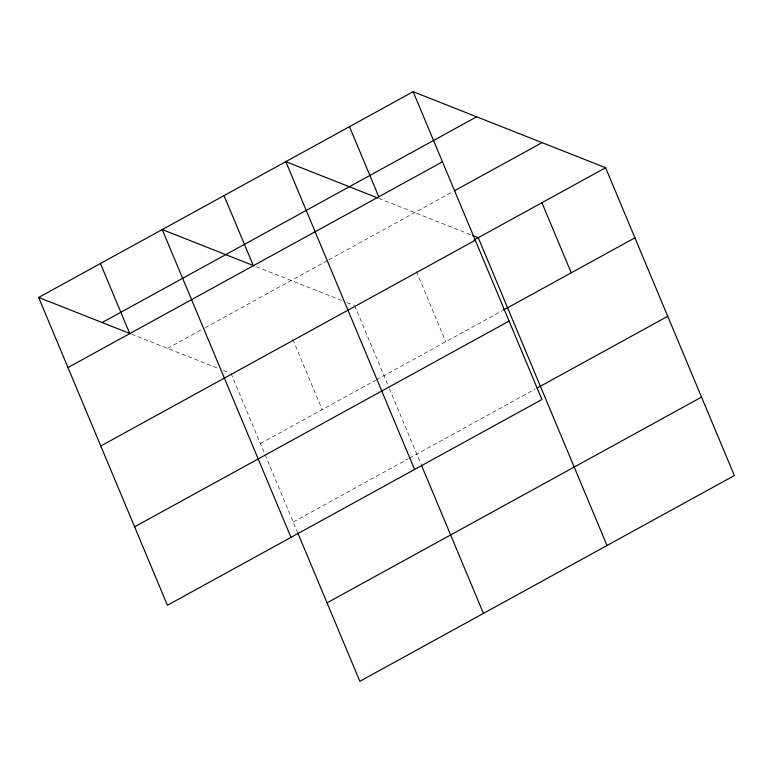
<?xml version="1.0" encoding="UTF-8"?>
<svg xmlns="http://www.w3.org/2000/svg" width="773" height="773" viewBox="0 0 773 773"><rect width="100%" height="100%" fill="white"/><g stroke="black" fill="none" stroke-linecap="round" stroke-linejoin="round"><path stroke-width="0.58" stroke-dasharray="3.87 2.9" d="M167.577 348.381L204.236 328.245M205.28 327.675L327.82 260.356M328.873 259.776L453.365 191.375M260.404 443.576L375.61 380.287M376.664 379.707L502.344 310.659M293.218 522.026L408.434 458.727M409.477 458.157L535.158 389.109M378.77 198.381L471.685 235.089M256.269 266.704L341.531 300.388M347.009 302.552L353.57 305.151M131.594 334.168L217.947 368.286M223.416 370.451L229.987 373.04M416.463 271.632L445.789 341.734M354.672 305.577L389.003 387.669M389.466 388.751L420.918 463.955M292.88 339.531L322.196 409.632M231.088 373.475L297.789 532.945"/><path stroke-width="1.16" d="M413.149 91.707L541.912 399.525L167.412 605.269L38.65 297.45L413.149 91.707L605.588 167.731L734.35 475.55L359.851 681.293L297.789 532.945M102.152 322.534L476.651 116.791M67.976 367.552L442.475 161.799M454.408 190.805L542.086 142.638M474.062 239.988L605.588 167.731M100.79 445.992L475.289 240.248M503.387 310.089L634.913 237.833M134.599 526.819L509.098 321.075M537.254 387.959L667.727 316.283M327.037 602.853L701.536 397.109M377.678 197.946L285.817 161.654L414.589 469.482M472.776 235.523L478.255 237.688L607.018 545.506M254.095 265.844L162.233 229.552L290.996 537.37M38.65 297.45L130.502 333.733M541.921 202.71L571.247 272.811M349.483 126.675L378.809 196.777M421.382 465.046L483.434 613.404M224.025 195.608L253.351 265.699M100.442 263.496L129.767 333.598"/></g></svg>
